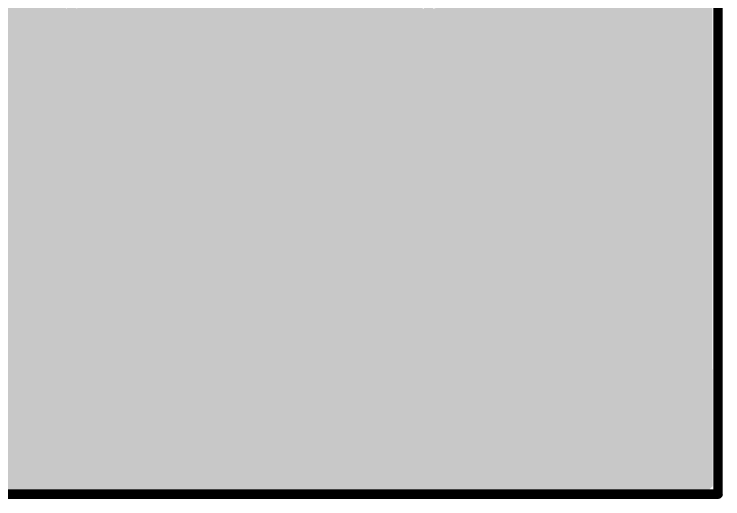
# Model space of a CAD drawing. Header units: inches. Extents: x -7.9 to 57.8, y -0.2 to 50.3.
# Drawn here: x 31.07 to 50.27, y -0.25 to 12.9 of the extents above; entities that cross this region are included whole.
import ezdxf

# ---------------------------------------------------------------- set-up
doc = ezdxf.new("R2010")
doc.units = ezdxf.units.IN
doc.layers.add('Bottom Layer', color=5, linetype='Continuous')
doc.layers.add('Keep-Out Layer', color=6, linetype='Continuous')

msp = doc.modelspace()

# ---------------------------------------------------------------- hatches: boundary and pattern name
at = {"layer": 'Bottom Layer'}
h = msp.add_hatch(color=5, dxfattribs=at)
h.paths.add_polyline_path([(49.985, 49.933), (49.989, 30.944), (49.899, 30.854), (48.023, 30.854), (48.023, 29.84), (48.023, 28.826), (49.989, 28.826), (49.99, 25.864), (49.9, 25.774), (48.023, 25.774), (48.023, 24.76), (48.023, 23.746), (49.99, 23.746), (49.995, 0.09), (49.905, 0), (-0.047, 0), (-0.047, 23.696), (1.894, 23.696), (1.894, 24.71), (1.894, 25.724), (-0.047, 25.724), (-0.047, 28.776), (1.894, 28.776), (1.894, 29.79), (1.894, 30.804), (-0.047, 30.804), (-0.047, 50), (49.895, 50.023)])
h.paths.add_polyline_path([(47.769, 30.854), (45.612, 30.854), (45.612, 29.967), (47.769, 29.967)], flags=0)
h.paths.add_polyline_path([(4.305, 30.804), (2.148, 30.804), (2.148, 29.917), (4.305, 29.917)], flags=0)
h.paths.add_polyline_path([(47.769, 29.713), (45.612, 29.713), (45.612, 28.826), (47.769, 28.826)], flags=0)
h.paths.add_polyline_path([(4.305, 29.663), (2.148, 29.663), (2.148, 28.776), (4.305, 28.776)], flags=0)
h.paths.add_polyline_path([(47.769, 25.774), (45.612, 25.774), (45.612, 24.887), (47.769, 24.887)], flags=0)
h.paths.add_polyline_path([(4.305, 25.724), (2.148, 25.724), (2.148, 24.837), (4.305, 24.837)], flags=0)
h.paths.add_polyline_path([(47.769, 24.633), (45.612, 24.633), (45.612, 23.746), (47.769, 23.746)], flags=0)
h.paths.add_polyline_path([(4.305, 24.583), (2.148, 24.583), (2.148, 23.696), (4.305, 23.696)], flags=0)
h.paths.add_polyline_path([(37.604, 23.603), (37.604, 23.183), (38.024, 23.183), (37.946, 23.37), (37.791, 23.525)], flags=0)
h.paths.add_polyline_path([(37.35, 23.603), (37.163, 23.525), (37.007, 23.37), (36.93, 23.183), (37.35, 23.183)], flags=0)
h.paths.add_polyline_path([(12.616, 23.593), (12.616, 23.173), (13.036, 23.173), (12.959, 23.36), (12.803, 23.516)], flags=0)
h.paths.add_polyline_path([(12.362, 23.593), (12.175, 23.516), (12.019, 23.36), (11.942, 23.173), (12.362, 23.173)], flags=0)
h.paths.add_polyline_path([(38.024, 22.929), (37.604, 22.929), (37.604, 22.509), (37.791, 22.586), (37.946, 22.742)], flags=0)
h.paths.add_polyline_path([(37.35, 22.929), (36.93, 22.929), (37.007, 22.742), (37.163, 22.586), (37.35, 22.509)], flags=0)
h.paths.add_polyline_path([(13.036, 22.919), (12.616, 22.919), (12.616, 22.499), (12.803, 22.576), (12.959, 22.732)], flags=0)
h.paths.add_polyline_path([(12.362, 22.919), (11.942, 22.919), (12.019, 22.732), (12.175, 22.576), (12.362, 22.499)], flags=0)
h.paths.add_polyline_path([(29.885, 19.664), (29.885, 19.244), (30.305, 19.244), (30.228, 19.43), (30.072, 19.586)], flags=0)
h.paths.add_polyline_path([(29.631, 19.664), (29.444, 19.586), (29.288, 19.43), (29.211, 19.244), (29.631, 19.244)], flags=0)
h.paths.add_polyline_path([(20.208, 19.424), (20.208, 19.004), (20.628, 19.004), (20.551, 19.191), (20.395, 19.347)], flags=0)
h.paths.add_polyline_path([(19.954, 19.424), (19.767, 19.347), (19.611, 19.191), (19.534, 19.004), (19.954, 19.004)], flags=0)
h.paths.add_polyline_path([(25.049, 19.287), (25.049, 18.867), (25.469, 18.867), (25.392, 19.054), (25.236, 19.21)], flags=0)
h.paths.add_polyline_path([(24.795, 19.287), (24.608, 19.21), (24.452, 19.054), (24.375, 18.867), (24.795, 18.867)], flags=0)
h.paths.add_polyline_path([(30.305, 18.99), (29.885, 18.99), (29.885, 18.57), (30.072, 18.647), (30.228, 18.803)], flags=0)
h.paths.add_polyline_path([(29.631, 18.99), (29.211, 18.99), (29.288, 18.803), (29.444, 18.647), (29.631, 18.57)], flags=0)
h.paths.add_polyline_path([(20.628, 18.75), (20.208, 18.75), (20.208, 18.33), (20.395, 18.407), (20.551, 18.563)], flags=0)
h.paths.add_polyline_path([(19.954, 18.75), (19.534, 18.75), (19.611, 18.563), (19.767, 18.407), (19.954, 18.33)], flags=0)
h.paths.add_polyline_path([(25.469, 18.613), (25.049, 18.613), (25.049, 18.193), (25.236, 18.27), (25.392, 18.426)], flags=0)
h.paths.add_polyline_path([(24.795, 18.613), (24.375, 18.613), (24.452, 18.426), (24.608, 18.27), (24.795, 18.193)], flags=0)
h.paths.add_polyline_path([(37.598, 15.498), (37.598, 15.078), (38.018, 15.078), (37.94, 15.264), (37.785, 15.42)], flags=0)
h.paths.add_polyline_path([(37.344, 15.498), (37.157, 15.42), (37.001, 15.264), (36.924, 15.078), (37.344, 15.078)], flags=0)
h.paths.add_polyline_path([(12.603, 15.456), (12.603, 15.036), (13.023, 15.036), (12.945, 15.223), (12.789, 15.379)], flags=0)
h.paths.add_polyline_path([(12.349, 15.456), (12.162, 15.379), (12.006, 15.223), (11.928, 15.036), (12.349, 15.036)], flags=0)
h.paths.add_polyline_path([(38.018, 14.824), (37.598, 14.824), (37.598, 14.404), (37.785, 14.481), (37.94, 14.637)], flags=0)
h.paths.add_polyline_path([(37.344, 14.824), (36.924, 14.824), (37.001, 14.637), (37.157, 14.481), (37.344, 14.404)], flags=0)
h.paths.add_polyline_path([(13.023, 14.782), (12.603, 14.782), (12.603, 14.362), (12.789, 14.439), (12.945, 14.595)], flags=0)
h.paths.add_polyline_path([(12.349, 14.782), (11.928, 14.782), (12.006, 14.595), (12.162, 14.439), (12.349, 14.362)], flags=0)
h.paths.add_polyline_path([(32.751, 14.146), (32.751, 13.726), (33.171, 13.726), (33.094, 13.912), (32.938, 14.068)], flags=0)
h.paths.add_polyline_path([(32.497, 14.146), (32.31, 14.068), (32.154, 13.912), (32.077, 13.726), (32.497, 13.726)], flags=0)
h.paths.add_polyline_path([(42.43, 14.138), (42.43, 13.718), (42.85, 13.718), (42.773, 13.905), (42.617, 14.061)], flags=0)
h.paths.add_polyline_path([(42.176, 14.138), (41.99, 14.061), (41.834, 13.905), (41.756, 13.718), (42.176, 13.718)], flags=0)
h.paths.add_polyline_path([(7.756, 14.104), (7.756, 13.684), (8.176, 13.684), (8.098, 13.871), (7.943, 14.027)], flags=0)
h.paths.add_polyline_path([(7.502, 14.104), (7.315, 14.027), (7.159, 13.871), (7.082, 13.684), (7.502, 13.684)], flags=0)
h.paths.add_polyline_path([(17.453, 14.096), (17.453, 13.676), (17.873, 13.676), (17.796, 13.863), (17.64, 14.019)], flags=0)
h.paths.add_polyline_path([(17.199, 14.096), (17.012, 14.019), (16.857, 13.863), (16.779, 13.676), (17.199, 13.676)], flags=0)
h.paths.add_polyline_path([(33.171, 13.472), (32.751, 13.472), (32.751, 13.052), (32.938, 13.129), (33.094, 13.285)], flags=0)
h.paths.add_polyline_path([(32.497, 13.472), (32.077, 13.472), (32.154, 13.285), (32.31, 13.129), (32.497, 13.052)], flags=0)
h.paths.add_polyline_path([(42.85, 13.464), (42.43, 13.464), (42.43, 13.044), (42.617, 13.121), (42.773, 13.277)], flags=0)
h.paths.add_polyline_path([(42.176, 13.464), (41.756, 13.464), (41.834, 13.277), (41.99, 13.121), (42.176, 13.044)], flags=0)
h.paths.add_polyline_path([(8.176, 13.43), (7.756, 13.43), (7.756, 13.01), (7.943, 13.087), (8.098, 13.243)], flags=0)
h.paths.add_polyline_path([(7.502, 13.43), (7.082, 13.43), (7.159, 13.243), (7.315, 13.087), (7.502, 13.01)], flags=0)
h.paths.add_polyline_path([(17.873, 13.422), (17.453, 13.422), (17.453, 13.002), (17.64, 13.08), (17.796, 13.236)], flags=0)
h.paths.add_polyline_path([(17.199, 13.422), (16.779, 13.422), (16.857, 13.236), (17.012, 13.08), (17.199, 13.002)], flags=0)

# ---------------------------------------------------------------- linework, layer by layer
at = {"layer": 'Keep-Out Layer', "const_width": 0.254}
for points in [[(50.147, 50.128), (50.147, -0.121)], [(-0.205, -0.121), (50.147, -0.121)]]:
    msp.add_lwpolyline(points, dxfattribs=at)
at = {"layer": 'Keep-Out Layer', "const_width": 0.127}
msp.add_lwpolyline([(50.084, -0.121, 1), (50.211, -0.121, 1)], format="xyb", close=True, dxfattribs=at)
msp.add_lwpolyline([(50.084, -0.121, 1), (50.211, -0.121, 1)], format="xyb", close=True, dxfattribs=at)

doc.saveas('drawing.dxf')
